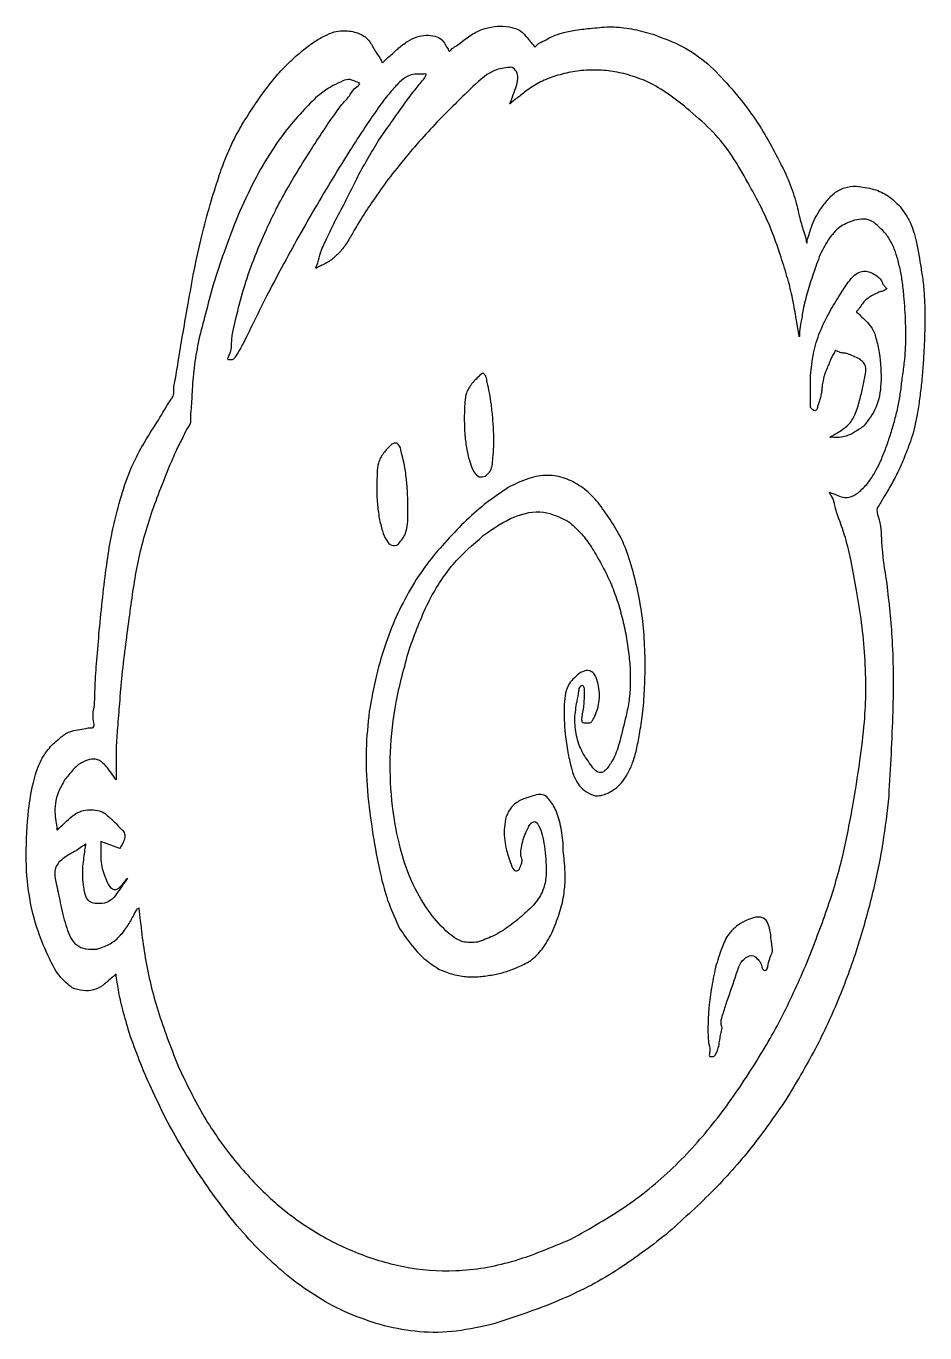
# Model space of a CAD drawing. Extents: x 2 to 748, y 2 to 398.
# Drawn here: x 259.93 to 272.22, y 287.04 to 304.91 of the extents above; entities that cross this region are included whole.
import ezdxf

# ---------------------------------------------------------------- set-up
doc = ezdxf.new("R2010")
doc.units = 0
doc.layers.add('Capa_1', color=7, linetype='CONTINUOUS')

msp = doc.modelspace()

# ---------------------------------------------------------------- linework, layer by layer
at = {"layer": 'Capa_1', "color": 7}
for p, q in [((270.659756, 299.690137), (270.659756, 299.690137)), ((266.209537, 298.75283), (266.209537, 298.75283)), ((265.012401, 297.815523), (265.012401, 297.815523)), ((267.744993, 295.565987), (267.744993, 295.565987)), ((260.458086, 294.597436), (260.458086, 294.597436)), ((261.212801, 293.660128), (260.952555, 293.753861)), ((270.139262, 292.25417), (270.139262, 292.25417)), ((261.16075, 291.941732), (261.16075, 291.941732))]:
    msp.add_line(p, q, dxfattribs=at)
for points, knots in [([(265.923266, 304.720353), (265.974813, 304.757585), (266.074156, 304.82934), (266.244102, 304.89355), (266.412903, 304.913688), (266.566443, 304.898878), (266.699394, 304.84886), (266.755206, 304.783207), (266.78208, 304.751595)], [0, 0, 0, 0, 0.190104, 0.366374, 0.538248, 0.695357, 0.827499, 0.950208, 0.950208, 0.950208, 0.950208]), ([(263.372847, 304.2517), (263.428886, 304.310402), (263.535593, 304.422182), (263.700789, 304.568619), (263.858075, 304.686783), (264.00386, 304.774177), (264.134967, 304.830914), (264.281794, 304.853074), (264.434713, 304.832704), (264.591021, 304.759993), (264.646638, 304.670688), (264.674082, 304.62662)], [0, 0, 0, 0, 0.243382, 0.463439, 0.661492, 0.832607, 0.972763, 1.086864, 1.273517, 1.430296, 1.583022, 1.583022, 1.583022, 1.583022]), ([(264.674082, 304.62662), (264.697828, 304.583802), (264.735821, 304.515292), (264.781598, 304.458243), (264.802957, 304.395646), (264.844559, 304.45457), (264.911177, 304.497251), (265.015482, 304.602872), (265.137431, 304.698554), (265.270374, 304.766899), (265.401596, 304.788336), (265.516171, 304.77643), (265.615006, 304.736523), (265.659519, 304.666502), (265.687649, 304.611177), (265.705958, 304.583942), (265.716916, 304.554947), (265.756701, 304.607486), (265.821135, 304.636293), (265.883985, 304.688022), (265.923266, 304.720353)], [0, 0, 0, 0, 0.141382, 0.226211, 0.254488, 0.285616, 0.379002, 0.534644, 0.705866, 0.850215, 0.976287, 1.098528, 1.194761, 1.281535, 1.341097, 1.376835, 1.388747, 1.417668, 1.504431, 1.649037, 1.649037, 1.649037, 1.649037]), ([(266.78208, 304.751595), (266.801281, 304.727602), (266.832003, 304.689213), (266.867224, 304.653366), (266.891242, 304.61359), (266.930719, 304.675759), (267.000817, 304.695487), (267.103344, 304.761977), (267.245834, 304.813876), (267.430122, 304.85477), (267.566491, 304.868874), (267.640894, 304.876569)], [0, 0, 0, 0, 0.090361, 0.144578, 0.162651, 0.207096, 0.288038, 0.406028, 0.558216, 0.745091, 0.969471, 0.969471, 0.969471, 0.969471]), ([(267.640894, 304.876569), (267.728479, 304.886314), (267.905563, 304.906015), (268.178513, 304.883633), (268.356652, 304.8376), (268.447659, 304.814083)], [0, 0, 0, 0, 0.263962, 0.533689, 0.815412, 0.815412, 0.815412, 0.815412]), ([(268.447659, 304.814083), (268.585885, 304.766274), (268.857665, 304.67227), (269.223664, 304.437817), (269.417461, 304.230645), (269.514671, 304.126725)], [0, 0, 0, 0, 0.437877, 0.860958, 1.286771, 1.286771, 1.286771, 1.286771]), ([(262.904403, 303.595583), (262.955796, 303.675858), (263.055489, 303.831577), (263.211268, 304.050996), (263.320149, 304.186241), (263.372847, 304.2517)], [0, 0, 0, 0, 0.285936, 0.554663, 0.806729, 0.806729, 0.806729, 0.806729]), ([(265.220599, 304.001751), (265.259455, 304.050643), (265.320704, 304.127714), (265.377875, 304.191309), (265.412736, 304.259289), (265.361102, 304.247915), (265.316592, 304.252857), (265.237315, 304.255506), (265.135391, 304.224933), (265.023189, 304.131337), (264.897802, 303.994495), (264.753052, 303.801473), (264.580438, 303.550871), (264.376618, 303.236739), (264.149163, 302.870999), (263.906227, 302.464762), (263.743465, 302.180642), (263.659118, 302.033406)], [0, 0, 0, 0, 0.178886, 0.281983, 0.311078, 0.339994, 0.392043, 0.467226, 0.566609, 0.706822, 0.897123, 1.124832, 1.429095, 1.810342, 2.247937, 2.721192, 3.230238, 3.230238, 3.230238, 3.230238]), ([(266.573882, 304.34543), (266.50147, 304.33915), (266.295572, 304.321293), (265.984226, 304.029858), (265.751675, 303.798223), (265.610969, 303.658071)], [0, 0, 0, 0, 0.213924, 0.608282, 1.21244, 1.21244, 1.21244, 1.21244]), ([(266.78208, 304.032995), (266.736341, 303.994964), (266.663158, 303.934114), (266.601257, 303.894305), (266.539523, 303.832667), (266.568345, 303.894468), (266.584233, 303.953534), (266.628966, 304.06661), (266.66111, 304.177382), (266.650235, 304.291419), (266.598524, 304.327998), (266.573882, 304.34543)], [0, 0, 0, 0, 0.166669, 0.266671, 0.300005, 0.325808, 0.403215, 0.532228, 0.663888, 0.759212, 0.845987, 0.845987, 0.845987, 0.845987]), ([(268.135363, 304.2517), (268.05475, 304.269175), (267.894807, 304.303848), (267.648975, 304.312755), (267.407774, 304.288672), (267.17834, 304.233653), (266.966042, 304.152096), (266.842615, 304.072187), (266.78208, 304.032995)], [0, 0, 0, 0, 0.247054, 0.490174, 0.734285, 0.972189, 1.196438, 1.412283, 1.412283, 1.412283, 1.412283]), ([(268.968151, 303.783046), (268.873646, 303.858378), (268.696112, 303.999894), (268.416867, 304.163631), (268.22532, 304.223556), (268.135363, 304.2517)], [0, 0, 0, 0, 0.362555, 0.681089, 0.963148, 0.963148, 0.963148, 0.963148]), ([(264.127565, 304.095481), (264.073214, 304.062507), (263.940593, 303.982049), (263.747041, 303.783453), (263.514109, 303.525767), (263.271186, 303.190475), (263.037969, 302.781254), (262.899861, 302.476731), (262.82633, 302.314596)], [0, 0, 0, 0, 0.190105, 0.463877, 0.82571, 1.23359, 1.702452, 2.236334, 2.236334, 2.236334, 2.236334]), ([(264.413836, 304.157966), (264.395739, 304.166977), (264.347562, 304.190966), (264.244272, 304.151901), (264.171556, 304.116748), (264.127565, 304.095481)], [0, 0, 0, 0, 0.058758, 0.156428, 0.306011, 0.306011, 0.306011, 0.306011]), ([(264.231661, 303.814287), (264.281709, 303.868962), (264.364397, 303.959294), (264.406948, 304.052257), (264.511865, 304.120877), (264.476535, 304.132279), (264.451988, 304.143066), (264.42851, 304.152236), (264.413836, 304.157966)], [0, 0, 0, 0, 0.207832, 0.343375, 0.406628, 0.415972, 0.444003, 0.490721, 0.490721, 0.490721, 0.490721]), ([(269.514671, 304.126725), (269.602138, 304.02395), (269.771787, 303.824608), (269.991309, 303.511639), (270.108432, 303.294718), (270.165287, 303.189418)], [0, 0, 0, 0, 0.404781, 0.785109, 1.143898, 1.143898, 1.143898, 1.143898]), ([(264.752155, 303.345634), (264.80792, 303.425577), (264.914931, 303.578988), (265.070908, 303.797838), (265.172258, 303.935899), (265.220599, 304.001751)], [0, 0, 0, 0, 0.292412, 0.561139, 0.806209, 0.806209, 0.806209, 0.806209]), ([(263.2167, 302.127136), (263.261043, 302.221349), (263.354239, 302.419355), (263.520885, 302.720884), (263.708006, 303.03113), (263.89745, 303.327665), (264.069615, 303.589064), (264.181095, 303.744008), (264.231661, 303.814287)], [0, 0, 0, 0, 0.312314, 0.656383, 1.032902, 1.39913, 1.712003, 1.971719, 1.971719, 1.971719, 1.971719]), ([(265.610969, 303.658071), (265.529327, 303.571904), (265.362487, 303.395819), (265.119781, 303.114022), (264.962551, 302.91573), (264.88228, 302.814494)], [0, 0, 0, 0, 0.356073, 0.727648, 1.115224, 1.115224, 1.115224, 1.115224]), ([(269.774917, 302.814494), (269.706174, 302.935977), (269.568361, 303.179518), (269.294865, 303.506469), (269.078002, 303.690053), (268.968151, 303.783046)], [0, 0, 0, 0, 0.418194, 0.838375, 1.269704, 1.269704, 1.269704, 1.269704]), ([(262.566084, 302.845739), (262.596552, 302.934184), (262.656798, 303.109073), (262.769668, 303.360211), (262.859749, 303.517575), (262.904403, 303.595583)], [0, 0, 0, 0, 0.28056, 0.554771, 0.824322, 0.824322, 0.824322, 0.824322]), ([(264.309737, 302.533304), (264.356277, 302.628539), (264.447944, 302.81612), (264.595266, 303.087318), (264.700389, 303.260402), (264.752155, 303.345634)], [0, 0, 0, 0, 0.317977, 0.626308, 0.92544, 0.92544, 0.92544, 0.92544]), ([(270.165287, 303.189418), (270.218255, 303.088529), (270.319678, 302.89535), (270.435785, 302.602546), (270.481654, 302.407799), (270.503607, 302.314596)], [0, 0, 0, 0, 0.34178, 0.654434, 0.94141, 0.94141, 0.94141, 0.94141]), ([(262.227762, 301.564752), (262.262317, 301.723532), (262.328177, 302.02616), (262.439386, 302.454088), (262.525394, 302.719957), (262.566084, 302.845739)], [0, 0, 0, 0, 0.487482, 0.929119, 1.325652, 1.325652, 1.325652, 1.325652]), ([(264.88228, 302.814494), (264.813337, 302.717657), (264.686516, 302.539522), (264.519848, 302.290446), (264.428635, 302.134464), (264.38781, 302.06465)], [0, 0, 0, 0, 0.35663, 0.656031, 0.89861, 0.89861, 0.89861, 0.89861]), ([(270.243361, 301.783457), (270.204697, 301.896397), (270.12526, 302.128438), (269.967176, 302.472845), (269.840187, 302.698509), (269.774917, 302.814494)], [0, 0, 0, 0, 0.357968, 0.735457, 1.134654, 1.134654, 1.134654, 1.134654]), ([(270.867951, 302.502059), (270.903888, 302.545354), (270.973411, 302.62911), (271.122244, 302.707937), (271.229536, 302.716427), (271.284347, 302.720764)], [0, 0, 0, 0, 0.167754, 0.324533, 0.488278, 0.488278, 0.488278, 0.488278]), ([(271.284347, 302.720764), (271.365192, 302.709795), (271.519013, 302.688926), (271.730125, 302.59389), (271.832537, 302.490453), (271.882915, 302.439571)], [0, 0, 0, 0, 0.244212, 0.464654, 0.678083, 0.678083, 0.678083, 0.678083]), ([(263.971415, 301.845942), (263.998907, 301.908643), (264.060587, 302.049311), (264.174735, 302.277938), (264.262128, 302.443247), (264.309737, 302.533304)], [0, 0, 0, 0, 0.205363, 0.460734, 0.766344, 0.766344, 0.766344, 0.766344]), ([(270.503607, 302.314596), (270.523214, 302.239852), (270.554586, 302.120262), (270.587029, 302.031637), (270.608448, 301.918743), (270.613753, 301.993087), (270.634092, 302.042113), (270.663243, 302.141327), (270.703405, 302.256119), (270.774753, 302.382907), (270.836026, 302.461244), (270.867951, 302.502059)], [0, 0, 0, 0, 0.216169, 0.34587, 0.389104, 0.424296, 0.489147, 0.583926, 0.717188, 0.860139, 1.015641, 1.015641, 1.015641, 1.015641]), ([(271.882915, 302.439571), (271.927745, 302.377698), (272.030998, 302.235191), (272.115943, 301.941747), (272.150081, 301.720059), (272.169186, 301.595996)], [0, 0, 0, 0, 0.22785, 0.524792, 0.902149, 0.902149, 0.902149, 0.902149]), ([(262.82633, 302.314596), (262.762331, 302.149637), (262.641488, 301.838158), (262.491153, 301.390441), (262.418057, 301.104633), (262.383911, 300.971124)], [0, 0, 0, 0, 0.530816, 1.002297, 1.415608, 1.415608, 1.415608, 1.415608]), ([(271.258322, 302.25211), (271.195959, 302.229819), (271.06341, 302.182439), (270.903646, 302.008406), (270.830159, 301.863103), (270.789878, 301.783457)], [0, 0, 0, 0, 0.196257, 0.417133, 0.685073, 0.685073, 0.685073, 0.685073]), ([(271.596644, 302.15838), (271.566992, 302.188176), (271.509452, 302.245994), (271.38302, 302.279779), (271.301449, 302.261679), (271.258322, 302.25211)], [0, 0, 0, 0, 0.124422, 0.241444, 0.37272, 0.37272, 0.37272, 0.37272]), ([(262.800304, 300.908638), (262.833012, 301.042267), (262.899747, 301.314919), (263.040131, 301.722082), (263.157007, 301.990199), (263.2167, 302.127136)], [0, 0, 0, 0, 0.412571, 0.841798, 1.289862, 1.289862, 1.289862, 1.289862]), ([(264.38781, 302.06465), (264.35845, 302.012829), (264.302348, 301.913812), (264.197967, 301.785263), (264.115316, 301.72078), (264.075514, 301.689727)], [0, 0, 0, 0, 0.178588, 0.341239, 0.492324, 0.492324, 0.492324, 0.492324]), ([(271.90894, 300.065061), (271.919328, 300.133237), (271.939692, 300.266883), (271.956939, 300.465123), (271.962491, 300.65751), (271.958913, 300.846237), (271.950442, 301.033797), (271.935415, 301.226001), (271.91496, 301.418822), (271.879952, 301.606718), (271.835582, 301.779618), (271.776725, 301.932775), (271.699573, 302.062703), (271.630043, 302.127335), (271.596644, 302.15838)], [0, 0, 0, 0, 0.20685, 0.405485, 0.596506, 0.783989, 0.971651, 1.159669, 1.362341, 1.552987, 1.732623, 1.896997, 2.044354, 2.180567, 2.180567, 2.180567, 2.180567]), ([(263.659118, 302.033406), (263.581583, 301.892463), (263.432203, 301.620919), (263.223469, 301.225351), (263.09576, 300.969041), (263.034527, 300.846149)], [0, 0, 0, 0, 0.482582, 0.929758, 1.341654, 1.341654, 1.341654, 1.341654]), ([(264.075514, 301.689727), (264.040442, 301.67078), (263.984327, 301.640466), (263.932742, 301.620091), (263.884436, 301.586672), (263.917054, 301.653288), (263.928149, 301.718849), (263.954774, 301.79706), (263.971415, 301.845942)], [0, 0, 0, 0, 0.113817, 0.182108, 0.204871, 0.233966, 0.321251, 0.466727, 0.466727, 0.466727, 0.466727]), ([(270.555657, 301.033613), (270.546164, 300.968979), (270.530118, 300.85974), (270.508928, 300.77271), (270.506299, 300.629783), (270.493448, 300.727982), (270.476885, 300.813371), (270.448005, 300.99808), (270.406308, 301.22412), (270.335372, 301.496627), (270.275151, 301.684356), (270.243361, 301.783457)], [0, 0, 0, 0, 0.182821, 0.308994, 0.378664, 0.413857, 0.519438, 0.695404, 0.942775, 1.222305, 1.534865, 1.534865, 1.534865, 1.534865]), ([(270.789878, 301.783457), (270.757315, 301.695784), (270.69436, 301.526282), (270.615387, 301.276198), (270.575086, 301.11252), (270.555657, 301.033613)], [0, 0, 0, 0, 0.28056, 0.542418, 0.786165, 0.786165, 0.786165, 0.786165]), ([(261.629196, 299.346458), (261.688432, 299.438558), (261.783209, 299.585918), (261.877708, 299.755791), (261.952846, 299.84996), (261.945331, 299.966033), (261.984943, 300.139176), (262.021504, 300.402517), (262.080941, 300.736193), (262.149591, 301.132183), (262.200584, 301.414362), (262.227762, 301.564752)], [0, 0, 0, 0, 0.32746, 0.523936, 0.589428, 0.676648, 0.855597, 1.126399, 1.471487, 1.873278, 2.33178, 2.33178, 2.33178, 2.33178]), ([(271.258322, 301.502263), (271.285184, 301.519437), (271.334265, 301.550814), (271.42056, 301.565265), (271.497169, 301.533179), (271.56533, 301.493861), (271.622667, 301.441261), (271.640351, 301.397793), (271.648692, 301.377292)], [0, 0, 0, 0, 0.095231, 0.173997, 0.250263, 0.33795, 0.411575, 0.477293, 0.477293, 0.477293, 0.477293]), ([(272.169186, 301.595996), (272.179738, 301.530151), (272.201866, 301.392068), (272.217706, 301.172737), (272.222642, 300.943373), (272.219201, 300.710686), (272.210651, 300.481494), (272.196233, 300.253458), (272.176398, 300.028829), (272.149863, 299.810126), (272.121446, 299.606855), (272.082362, 299.425183), (272.040572, 299.268035), (272.004149, 299.172635), (271.987014, 299.127753)], [0, 0, 0, 0, 0.199978, 0.419371, 0.658975, 0.888113, 1.117397, 1.346972, 1.573526, 1.793773, 2.007911, 2.188905, 2.351032, 2.495068, 2.495068, 2.495068, 2.495068]), ([(270.659756, 300.127547), (270.669918, 300.229956), (270.690112, 300.433471), (270.77979, 300.729012), (270.910625, 300.995349), (271.048319, 301.217411), (271.155878, 301.388794), (271.229604, 301.470455), (271.258322, 301.502263)], [0, 0, 0, 0, 0.308163, 0.6124, 0.920333, 1.195652, 1.396858, 1.525234, 1.525234, 1.525234, 1.525234]), ([(271.648692, 301.377292), (271.659203, 301.365573), (271.676021, 301.346824), (271.687406, 301.326996), (271.704007, 301.314759), (271.68905, 301.309337), (271.674886, 301.298879), (271.650673, 301.281303), (271.610583, 301.276834), (271.559991, 301.250857), (271.492148, 301.225196), (271.429269, 301.177919), (271.37404, 301.12682), (271.344013, 301.070595), (271.309999, 301.034836), (271.295823, 301.014034), (271.279001, 300.999385), (271.31743, 300.979721), (271.346308, 300.937262), (271.388255, 300.90042), (271.414471, 300.877394)], [0, 0, 0, 0, 0.045182, 0.072291, 0.081327, 0.088073, 0.108309, 0.142036, 0.171773, 0.227835, 0.310645, 0.388643, 0.462268, 0.533834, 0.579014, 0.606123, 0.615159, 0.635205, 0.695345, 0.795578, 0.795578, 0.795578, 0.795578]), ([(262.383911, 300.971124), (262.35218, 300.854697), (262.289847, 300.625992), (262.229486, 300.280837), (262.199974, 299.966429), (262.192976, 299.71331), (262.175007, 299.559964), (262.182128, 299.466403), (262.126096, 299.401877), (262.075584, 299.283402), (262.024462, 299.186414), (261.993541, 299.127753)], [0, 0, 0, 0, 0.361899, 0.710902, 1.049137, 1.309902, 1.46636, 1.518513, 1.579532, 1.709191, 1.907637, 1.907637, 1.907637, 1.907637]), ([(263.034527, 300.846149), (262.990028, 300.751079), (262.917891, 300.596965), (262.827199, 300.441582), (262.766857, 300.341127), (262.72284, 300.346581), (262.706127, 300.346452), (262.675469, 300.34509), (262.748386, 300.477673), (262.730006, 300.621134), (262.773267, 300.798059), (262.800304, 300.908638)], [0, 0, 0, 0, 0.309192, 0.501213, 0.579339, 0.608256, 0.625606, 0.63139, 0.694939, 0.885585, 1.20333, 1.20333, 1.20333, 1.20333]), ([(271.414471, 300.877394), (271.442642, 300.848727), (271.508096, 300.782121), (271.561588, 300.625971), (271.613826, 300.371782), (271.635028, 300.050533), (271.580427, 299.691665), (271.449527, 299.520199), (271.388446, 299.440188)], [0, 0, 0, 0, 0.11934, 0.277283, 0.48325, 0.900472, 1.240887, 1.538707, 1.538707, 1.538707, 1.538707]), ([(271.076149, 300.439984), (271.061487, 300.446346), (271.038026, 300.456525), (271.013401, 300.462997), (270.996206, 300.474572), (270.989834, 300.449898), (270.970467, 300.425056), (270.945643, 300.379645), (270.924246, 300.324274), (270.897892, 300.261693), (270.871115, 300.199962), (270.848475, 300.137473), (270.831636, 300.074706), (270.821466, 300.028079), (270.815903, 300.002572)], [0, 0, 0, 0, 0.046718, 0.074749, 0.084092, 0.096005, 0.131742, 0.191304, 0.243951, 0.311641, 0.394373, 0.445979, 0.510831, 0.58915, 0.58915, 0.58915, 0.58915]), ([(271.336398, 299.815112), (271.351573, 299.876325), (271.377816, 299.982183), (271.40291, 300.117612), (271.419613, 300.212162), (271.404152, 300.285058), (271.354294, 300.339459), (271.284197, 300.379529), (271.208716, 300.411253), (271.139107, 300.434699), (271.095557, 300.438355), (271.076149, 300.439984)], [0, 0, 0, 0, 0.189033, 0.326901, 0.414122, 0.474883, 0.542653, 0.627874, 0.715969, 0.788427, 0.846675, 0.846675, 0.846675, 0.846675]), ([(266.131464, 300.127547), (266.109792, 300.107163), (266.068356, 300.068189), (266.016169, 300.00518), (265.972298, 299.940302), (265.936226, 299.84964), (265.927088, 299.710938), (265.920811, 299.527148), (265.928359, 299.321261), (265.953269, 299.122709), (265.995137, 298.950646), (266.041567, 298.82223), (266.120592, 298.730714), (266.181293, 298.745807), (266.209537, 298.75283)], [0, 0, 0, 0, 0.089172, 0.170497, 0.244952, 0.323378, 0.459873, 0.657833, 0.876712, 1.076292, 1.258573, 1.402611, 1.495997, 1.57726, 1.57726, 1.57726, 1.57726]), ([(266.235562, 300.033816), (266.233303, 300.065307), (266.229952, 300.112028), (266.175258, 300.174693), (266.146904, 300.144169), (266.131464, 300.127547)], [0, 0, 0, 0, 0.096544, 0.143237, 0.199065, 0.199065, 0.199065, 0.199065]), ([(270.659756, 299.690137), (270.659756, 299.706338), (270.659756, 299.771139), (270.659756, 299.916942), (270.659756, 300.046545), (270.659756, 300.127547)], [0, 0, 0, 0, 0.048601, 0.194404, 0.437409, 0.437409, 0.437409, 0.437409]), ([(266.313636, 299.002779), (266.3183, 299.054813), (266.328235, 299.165657), (266.326534, 299.34319), (266.315151, 299.533127), (266.295709, 299.719572), (266.271495, 299.886884), (266.246848, 299.987668), (266.235562, 300.033816)], [0, 0, 0, 0, 0.156646, 0.333693, 0.531908, 0.727363, 0.896014, 1.03847, 1.03847, 1.03847, 1.03847]), ([(270.815903, 300.002572), (270.815331, 299.981718), (270.814183, 299.939834), (270.805282, 299.877019), (270.790429, 299.815947), (270.774322, 299.757606), (270.753533, 299.707567), (270.748304, 299.662568), (270.715802, 299.643636), (270.685087, 299.661302), (270.669392, 299.679168), (270.659756, 299.690137)], [0, 0, 0, 0, 0.062554, 0.12564, 0.189777, 0.25129, 0.306177, 0.354528, 0.377291, 0.405322, 0.449907, 0.449907, 0.449907, 0.449907]), ([(271.622669, 298.971535), (271.645355, 299.028042), (271.691288, 299.142459), (271.751422, 299.319902), (271.806462, 299.502595), (271.852709, 299.688938), (271.888109, 299.876682), (271.902018, 300.002463), (271.90894, 300.065061)], [0, 0, 0, 0, 0.182644, 0.369815, 0.561834, 0.754919, 0.945565, 1.134449, 1.134449, 1.134449, 1.134449]), ([(271.076149, 299.377703), (271.115245, 299.405446), (271.200988, 299.466289), (271.285039, 299.625031), (271.318078, 299.74731), (271.336398, 299.815112)], [0, 0, 0, 0, 0.1422, 0.311858, 0.523017, 0.523017, 0.523017, 0.523017]), ([(271.388446, 299.440188), (271.345997, 299.410036), (271.269836, 299.355938), (271.155329, 299.299041), (271.059918, 299.28171), (270.984042, 299.283392), (270.949452, 299.285434), (270.911169, 299.282063), (270.959387, 299.304226), (270.994548, 299.330797), (271.044764, 299.359662), (271.076149, 299.377703)], [0, 0, 0, 0, 0.15641, 0.280624, 0.377613, 0.449904, 0.493279, 0.507737, 0.527973, 0.588679, 0.689856, 0.689856, 0.689856, 0.689856]), ([(261.16075, 298.221691), (261.198219, 298.361454), (261.270757, 298.632031), (261.425845, 299.011511), (261.562688, 299.23691), (261.629196, 299.346458)], [0, 0, 0, 0, 0.433923, 0.840063, 1.224105, 1.224105, 1.224105, 1.224105]), ([(264.934328, 299.190239), (264.912656, 299.169856), (264.871221, 299.130882), (264.819034, 299.067873), (264.775165, 299.002994), (264.73909, 298.912333), (264.729952, 298.773631), (264.723675, 298.589841), (264.731223, 298.383955), (264.756134, 298.185402), (264.798004, 298.013339), (264.844433, 297.884923), (264.923457, 297.793407), (264.984158, 297.8085), (265.012401, 297.815523)], [0, 0, 0, 0, 0.089172, 0.170496, 0.24495, 0.323377, 0.459872, 0.657833, 0.87671, 1.07629, 1.258573, 1.40261, 1.495996, 1.577258, 1.577258, 1.577258, 1.577258]), ([(265.064452, 299.065268), (265.060182, 299.098201), (265.053359, 299.150817), (264.997095, 299.21816), (264.955494, 299.199655), (264.934328, 299.190239)], [0, 0, 0, 0, 0.100625, 0.160764, 0.223056, 0.223056, 0.223056, 0.223056]), ([(261.993541, 299.127753), (261.961292, 299.055038), (261.888098, 298.889999), (261.776674, 298.608129), (261.698221, 298.398873), (261.655219, 298.284176)], [0, 0, 0, 0, 0.238617, 0.541581, 0.909069, 0.909069, 0.909069, 0.909069]), ([(265.012401, 297.815523), (265.048494, 297.856387), (265.144124, 297.964659), (265.154495, 298.252274), (265.151973, 298.529631), (265.124809, 298.776619), (265.101543, 298.933737), (265.075826, 299.024932), (265.064452, 299.065268)], [0, 0, 0, 0, 0.160014, 0.423966, 0.816342, 1.008345, 1.166715, 1.292313, 1.292313, 1.292313, 1.292313]), ([(271.987014, 299.127753), (271.958006, 299.054494), (271.902037, 298.913144), (271.806942, 298.714374), (271.712026, 298.551857), (271.636994, 298.429059), (271.596409, 298.355568), (271.551644, 298.291301), (271.622909, 298.118608), (271.620801, 297.784414), (271.669996, 297.476703), (271.700743, 297.284383)], [0, 0, 0, 0, 0.236363, 0.456046, 0.659978, 0.80136, 0.88619, 0.914466, 1.029935, 1.37634, 1.953682, 1.953682, 1.953682, 1.953682]), ([(266.209537, 298.75283), (266.230646, 298.769912), (266.275513, 298.80622), (266.308701, 298.898476), (266.311879, 298.965635), (266.313636, 299.002779)], [0, 0, 0, 0, 0.080186, 0.17044, 0.282128, 0.282128, 0.282128, 0.282128]), ([(271.050126, 298.159202), (271.025517, 298.227921), (270.984923, 298.341277), (270.979082, 298.437504), (270.900761, 298.545054), (270.951796, 298.519819), (270.999454, 298.504229), (271.079654, 298.463623), (271.197762, 298.45332), (271.326086, 298.533559), (271.423548, 298.63266), (271.501809, 298.741921), (271.561649, 298.846986), (271.601, 298.927306), (271.622669, 298.971535)], [0, 0, 0, 0, 0.203668, 0.335955, 0.397295, 0.415982, 0.472044, 0.56548, 0.675582, 0.812163, 0.999499, 1.093581, 1.214137, 1.361871, 1.361871, 1.361871, 1.361871]), ([(267.875117, 298.221691), (267.82235, 298.298411), (267.721559, 298.444957), (267.525137, 298.615612), (267.307315, 298.733679), (267.057822, 298.778328), (266.785377, 298.729935), (266.614273, 298.643377), (266.521834, 298.596614)], [0, 0, 0, 0, 0.278372, 0.531728, 0.772826, 1.013571, 1.277131, 1.586844, 1.586844, 1.586844, 1.586844]), ([(266.521834, 298.596614), (266.424083, 298.530182), (266.225188, 298.395013), (265.946791, 298.153221), (265.776131, 297.970999), (265.689043, 297.878011)], [0, 0, 0, 0, 0.354354, 0.72101, 1.103089, 1.103089, 1.103089, 1.103089]), ([(260.640258, 295.284794), (260.67551, 295.290053), (260.734203, 295.298808), (260.799039, 295.314556), (260.875219, 295.309872), (260.831474, 295.458119), (260.872872, 295.615778), (260.870502, 295.907022), (260.898864, 296.251098), (260.932452, 296.659108), (260.976818, 297.093871), (261.028267, 297.519105), (261.085848, 297.895036), (261.137451, 298.120081), (261.16075, 298.221691)], [0, 0, 0, 0, 0.105536, 0.175712, 0.210585, 0.300892, 0.488553, 0.773583, 1.131896, 1.539543, 1.996658, 2.444394, 2.824202, 3.136851, 3.136851, 3.136851, 3.136851]), ([(261.655219, 298.284176), (261.617109, 298.166583), (261.541523, 297.933359), (261.455026, 297.578333), (261.392004, 297.218326), (261.341596, 296.844837), (261.288878, 296.449162), (261.255877, 296.175854), (261.238826, 296.034641)], [0, 0, 0, 0, 0.37075, 0.735315, 1.095077, 1.46672, 1.86588, 2.29259, 2.29259, 2.29259, 2.29259]), ([(266.183512, 297.940497), (266.320101, 298.03717), (266.564339, 298.210033), (267.005916, 298.304887), (267.240564, 298.185831), (267.354622, 298.12796)], [0, 0, 0, 0, 0.501625, 0.896965, 1.270895, 1.270895, 1.270895, 1.270895]), ([(267.354622, 298.12796), (267.406242, 298.081976), (267.513951, 297.986028), (267.652491, 297.805233), (267.730296, 297.668423), (267.771018, 297.596818)], [0, 0, 0, 0, 0.207047, 0.432015, 0.67906, 0.67906, 0.67906, 0.67906]), ([(268.265487, 297.315628), (268.234575, 297.43331), (268.175806, 297.657041), (268.047877, 297.964707), (267.930861, 298.13877), (267.875117, 298.221691)], [0, 0, 0, 0, 0.364937, 0.693796, 0.992987, 0.992987, 0.992987, 0.992987]), ([(271.284347, 297.190653), (271.261539, 297.323923), (271.220058, 297.5663), (271.146641, 297.89157), (271.079589, 298.077502), (271.050126, 298.159202)], [0, 0, 0, 0, 0.405715, 0.737871, 0.998221, 0.998221, 0.998221, 0.998221]), ([(265.168551, 296.37832), (265.248326, 296.596777), (265.39915, 297.009791), (265.737523, 297.552566), (266.038942, 297.814747), (266.183512, 297.940497)], [0, 0, 0, 0, 0.697259, 1.318239, 1.890606, 1.890606, 1.890606, 1.890606]), ([(265.689043, 297.878011), (265.603902, 297.782626), (265.429361, 297.587085), (265.20387, 297.250163), (265.077428, 297.004538), (265.012401, 296.878218)], [0, 0, 0, 0, 0.383245, 0.785658, 1.211731, 1.211731, 1.211731, 1.211731]), ([(267.771018, 297.596818), (267.809958, 297.525737), (267.888672, 297.38205), (267.983167, 297.151347), (268.06044, 296.909663), (268.120492, 296.66122), (268.164016, 296.41075), (268.190504, 296.162565), (268.196959, 295.921062), (268.181627, 295.690233), (268.150536, 295.543744), (268.135363, 295.472257)], [0, 0, 0, 0, 0.242988, 0.491184, 0.746424, 1.003642, 1.257326, 1.508625, 1.7517, 1.981475, 2.200482, 2.200482, 2.200482, 2.200482]), ([(268.317535, 295.222308), (268.333472, 295.313534), (268.367999, 295.511177), (268.390173, 295.835238), (268.399405, 296.196681), (268.386222, 296.576069), (268.344715, 296.952687), (268.291678, 297.195649), (268.265487, 297.315628)], [0, 0, 0, 0, 0.277658, 0.601555, 0.973106, 1.362184, 1.739608, 2.107812, 2.107812, 2.107812, 2.107812]), ([(271.700743, 297.284383), (271.729231, 297.024299), (271.792896, 296.443069), (271.789353, 295.471189), (271.748829, 294.763816), (271.726768, 294.378731)], [0, 0, 0, 0, 0.784427, 1.753017, 2.910334, 2.910334, 2.910334, 2.910334]), ([(271.232299, 294.222515), (271.267863, 294.433995), (271.332983, 294.821222), (271.396666, 295.352842), (271.421286, 295.830867), (271.404149, 296.284282), (271.363696, 296.74388), (271.3106, 297.042833), (271.284347, 297.190653)], [0, 0, 0, 0, 0.643297, 1.177897, 1.605372, 2.077718, 2.538006, 2.9882, 2.9882, 2.9882, 2.9882]), ([(265.012401, 296.878218), (264.956748, 296.746118), (264.840701, 296.470663), (264.712946, 296.019573), (264.653161, 295.700754), (264.622031, 295.534743)], [0, 0, 0, 0, 0.429737, 0.896084, 1.402721, 1.402721, 1.402721, 1.402721]), ([(266.105438, 292.379145), (266.036017, 292.374221), (265.87454, 292.362769), (265.64054, 292.55386), (265.402223, 292.829966), (265.175489, 293.232494), (265.016702, 293.741906), (264.918425, 294.332884), (264.89837, 294.986947), (264.976726, 295.681772), (265.103286, 296.141334), (265.168551, 296.37832)], [0, 0, 0, 0, 0.202533, 0.471103, 0.849092, 1.312069, 1.838437, 2.444053, 3.103949, 3.795728, 4.532291, 4.532291, 4.532291, 4.532291]), ([(261.238826, 296.034641), (261.228138, 295.905045), (261.208292, 295.6644), (261.182034, 295.331149), (261.1674, 295.127428), (261.16075, 295.034848)], [0, 0, 0, 0, 0.390108, 0.724387, 1.002843, 1.002843, 1.002843, 1.002843]), ([(267.510769, 296.065885), (267.454066, 296.020258), (267.319851, 295.91226), (267.276825, 295.588618), (267.29304, 295.357937), (267.302574, 295.222308)], [0, 0, 0, 0, 0.211879, 0.501508, 0.91478, 0.91478, 0.91478, 0.91478]), ([(267.744993, 295.565987), (267.7543, 295.607389), (267.772761, 295.689501), (267.77218, 295.817565), (267.74714, 295.938235), (267.715359, 296.051586), (267.610282, 296.110664), (267.546302, 296.081875), (267.510769, 296.065885)], [0, 0, 0, 0, 0.127097, 0.252071, 0.379169, 0.500648, 0.589141, 0.699677, 0.699677, 0.699677, 0.699677]), ([(267.432696, 295.441013), (267.441554, 295.517518), (267.456085, 295.643009), (267.489648, 295.788967), (267.495444, 295.869986), (267.544002, 295.90792), (267.564912, 295.8442), (267.562254, 295.780414), (267.561301, 295.685396), (267.552988, 295.592513), (267.537526, 295.508651), (267.526755, 295.445387), (267.528387, 295.391873), (267.563709, 295.375295), (267.592776, 295.378973), (267.618436, 295.379185), (267.651826, 295.375057), (267.681289, 295.421878), (267.715763, 295.481178), (267.734321, 295.535025), (267.744993, 295.565987)], [0, 0, 0, 0, 0.231316, 0.379424, 0.445107, 0.478834, 0.514572, 0.594626, 0.695342, 0.789474, 0.877458, 0.947426, 0.989977, 1.019475, 1.051283, 1.077307, 1.097549, 1.146631, 1.218106, 1.314806, 1.314806, 1.314806, 1.314806]), ([(264.622031, 295.534743), (264.60469, 295.361358), (264.568668, 295.001192), (264.590178, 294.435112), (264.64539, 294.048498), (264.674082, 293.847591)], [0, 0, 0, 0, 0.522296, 1.084948, 1.693651, 1.693651, 1.693651, 1.693651]), ([(267.666919, 294.784899), (267.620208, 294.848875), (267.527694, 294.975584), (267.447088, 295.202687), (267.437552, 295.360601), (267.432696, 295.441013)], [0, 0, 0, 0, 0.236826, 0.469049, 0.709993, 0.709993, 0.709993, 0.709993]), ([(268.135363, 295.472257), (268.107724, 295.357725), (268.06022, 295.160877), (267.985869, 294.911757), (267.906016, 294.797764), (267.875117, 294.753654)], [0, 0, 0, 0, 0.354459, 0.609217, 0.770014, 0.770014, 0.770014, 0.770014]), ([(259.963617, 294.191271), (259.982351, 294.315692), (260.015827, 294.538022), (260.104636, 294.827725), (260.23732, 295.03533), (260.382591, 295.164934), (260.511797, 295.262071), (260.601685, 295.277971), (260.640258, 295.284794)], [0, 0, 0, 0, 0.377358, 0.6743, 0.902152, 1.10471, 1.259221, 1.375364, 1.375364, 1.375364, 1.375364]), ([(267.302574, 295.222308), (267.31396, 295.139942), (267.334596, 294.990656), (267.377612, 294.792195), (267.423823, 294.635178), (267.492879, 294.513973), (267.59354, 294.425531), (267.676162, 294.394703), (267.718967, 294.378731)], [0, 0, 0, 0, 0.249328, 0.451902, 0.609062, 0.738537, 0.865215, 1.001397, 1.001397, 1.001397, 1.001397]), ([(267.718967, 294.378731), (267.742239, 294.380125), (267.789688, 294.382968), (267.860354, 294.405097), (267.934233, 294.444113), (268.017877, 294.495546), (268.095383, 294.583248), (268.168558, 294.696089), (268.231816, 294.84127), (268.282958, 295.019881), (268.305428, 295.151429), (268.317535, 295.222308)], [0, 0, 0, 0, 0.069746, 0.142203, 0.219802, 0.320386, 0.434566, 0.567104, 0.723007, 0.907546, 1.123143, 1.123143, 1.123143, 1.123143]), ([(261.16075, 295.034848), (261.16075, 294.963103), (261.16075, 294.842757), (261.16075, 294.696953), (261.16075, 294.622894), (261.16075, 294.597436)], [0, 0, 0, 0, 0.215234, 0.361038, 0.437412, 0.437412, 0.437412, 0.437412]), ([(260.796405, 294.878629), (260.759613, 294.865609), (260.676359, 294.836147), (260.563972, 294.732919), (260.496016, 294.645968), (260.458086, 294.597436)], [0, 0, 0, 0, 0.116119, 0.262759, 0.447999, 0.447999, 0.447999, 0.447999]), ([(261.16075, 294.597436), (261.119896, 294.659501), (261.051437, 294.763506), (260.925362, 294.889576), (260.834385, 294.881853), (260.796405, 294.878629)], [0, 0, 0, 0, 0.227035, 0.380447, 0.490385, 0.490385, 0.490385, 0.490385]), ([(267.875117, 294.753654), (267.854083, 294.731016), (267.816037, 294.690066), (267.719766, 294.707939), (267.686512, 294.756366), (267.666919, 294.784899)], [0, 0, 0, 0, 0.086763, 0.156939, 0.257592, 0.257592, 0.257592, 0.257592]), ([(260.458086, 294.597436), (260.427881, 294.544241), (260.370982, 294.444034), (260.323833, 294.282357), (260.324864, 294.140069), (260.33844, 294.016577), (260.353021, 293.961424), (260.349763, 293.900213), (260.380681, 293.940503), (260.419862, 293.970157), (260.49283, 294.045743), (260.579535, 294.121866), (260.686968, 294.17873), (260.798134, 294.195966), (260.90055, 294.185401), (260.99378, 294.157062), (261.036512, 294.116609), (261.056654, 294.097541)], [0, 0, 0, 0, 0.18345, 0.345577, 0.49488, 0.61724, 0.690656, 0.715128, 0.735174, 0.795313, 0.895545, 1.031077, 1.147473, 1.253009, 1.363383, 1.455587, 1.537798, 1.537798, 1.537798, 1.537798]), ([(266.860153, 294.378731), (266.802914, 294.362694), (266.696286, 294.33282), (266.561875, 294.234676), (266.517607, 294.142788), (266.495808, 294.097541)], [0, 0, 0, 0, 0.177794, 0.331206, 0.480036, 0.480036, 0.480036, 0.480036]), ([(267.094376, 294.316245), (267.076261, 294.339885), (267.041347, 294.385449), (266.948647, 294.407965), (266.891453, 294.389071), (266.860153, 294.378731)], [0, 0, 0, 0, 0.087132, 0.167937, 0.265609, 0.265609, 0.265609, 0.265609]), ([(271.726768, 294.378731), (271.70328, 294.164119), (271.654719, 293.720401), (271.509698, 293.042561), (271.316838, 292.335731), (271.059012, 291.617395), (270.729775, 290.905106), (270.458671, 290.452468), (270.321434, 290.223336)], [0, 0, 0, 0, 0.647313, 1.338339, 2.076662, 2.844204, 3.625354, 4.426161, 4.426161, 4.426161, 4.426161]), ([(260.562185, 291.754272), (260.507032, 291.799069), (260.372631, 291.908234), (260.230605, 292.188855), (260.073951, 292.556196), (259.957035, 293.029822), (259.917202, 293.588446), (259.947501, 293.981959), (259.963617, 294.191271)], [0, 0, 0, 0, 0.211283, 0.51488, 0.924226, 1.414376, 1.968048, 2.597196, 2.597196, 2.597196, 2.597196]), ([(267.276549, 293.628887), (267.275488, 293.676387), (267.273411, 293.769401), (267.255672, 293.90537), (267.227421, 294.032054), (267.190632, 294.144727), (267.149077, 294.240688), (267.111607, 294.292445), (267.094376, 294.316245)], [0, 0, 0, 0, 0.142449, 0.278944, 0.410604, 0.531175, 0.634455, 0.722382, 0.722382, 0.722382, 0.722382]), ([(270.607705, 292.097951), (270.703822, 292.341938), (270.890139, 292.814893), (271.102503, 293.525127), (271.189923, 293.994832), (271.232299, 294.222515)], [0, 0, 0, 0, 0.786572, 1.52473, 2.219159, 2.219159, 2.219159, 2.219159]), ([(261.056654, 294.097541), (261.074226, 294.082745), (261.110578, 294.052136), (261.162567, 293.999692), (261.195689, 293.961205), (261.212801, 293.941322)], [0, 0, 0, 0, 0.06889, 0.142516, 0.221204, 0.221204, 0.221204, 0.221204]), ([(266.495808, 294.097541), (266.486491, 294.049041), (266.46797, 293.95264), (266.468754, 293.805935), (266.497585, 293.630175), (266.543942, 293.503634), (266.602534, 293.330065), (266.65843, 293.366273), (266.677981, 293.378938)], [0, 0, 0, 0, 0.147627, 0.293431, 0.44106, 0.66302, 0.774701, 0.834776, 0.834776, 0.834776, 0.834776]), ([(266.677981, 293.378938), (266.686893, 293.4028), (266.701884, 293.442937), (266.718088, 293.497713), (266.700019, 293.542499), (266.691772, 293.599876), (266.704839, 293.684345), (266.726252, 293.781279), (266.760823, 293.873441), (266.796625, 293.946799), (266.826747, 294.004951), (266.895043, 294.045435), (266.956324, 293.952472), (266.976864, 293.889026), (266.990277, 293.847591)], [0, 0, 0, 0, 0.077408, 0.130198, 0.162624, 0.218841, 0.302606, 0.416701, 0.516649, 0.597388, 0.659962, 0.717406, 0.791031, 0.929622, 0.929622, 0.929622, 0.929622]), ([(261.212801, 293.941322), (261.232543, 293.926907), (261.270264, 293.899367), (261.288412, 293.825155), (261.270564, 293.757854), (261.239417, 293.708935), (261.222459, 293.677475), (261.214732, 293.663598), (261.212801, 293.660128)], [0, 0, 0, 0, 0.071212, 0.136062, 0.214382, 0.273945, 0.309683, 0.321596, 0.321596, 0.321596, 0.321596]), ([(264.674082, 293.847591), (264.704125, 293.674727), (264.7595, 293.356111), (264.874092, 292.923448), (264.987254, 292.677723), (265.038427, 292.566605)], [0, 0, 0, 0, 0.526516, 0.970447, 1.336909, 1.336909, 1.336909, 1.336909]), ([(266.990277, 293.847591), (267.000932, 293.795668), (267.023516, 293.685604), (267.037635, 293.507646), (267.049075, 293.314578), (267.019302, 293.107813), (266.906197, 292.911115), (266.791332, 292.808716), (266.730029, 292.754065)], [0, 0, 0, 0, 0.158871, 0.336767, 0.534729, 0.739044, 0.953469, 1.198887, 1.198887, 1.198887, 1.198887]), ([(260.874479, 292.910284), (260.847454, 292.915288), (260.789791, 292.925964), (260.736114, 293.018173), (260.715608, 293.133218), (260.705489, 293.262854), (260.704157, 293.389163), (260.716824, 293.500941), (260.734826, 293.606219), (260.734075, 293.660375), (260.753795, 293.73362), (260.717839, 293.700905), (260.67837, 293.676686), (260.638901, 293.647271), (260.614233, 293.628887)], [0, 0, 0, 0, 0.079011, 0.168587, 0.293483, 0.432824, 0.557798, 0.669488, 0.778071, 0.851487, 0.889783, 0.907602, 0.961057, 1.05015, 1.05015, 1.05015, 1.05015]), ([(260.952555, 293.753861), (260.952553, 293.746918), (260.952545, 293.719146), (260.952737, 293.656657), (260.951314, 293.560518), (260.957874, 293.445997), (260.983415, 293.329483), (261.014956, 293.258159), (261.030628, 293.222719)], [0, 0, 0, 0, 0.020829, 0.083317, 0.187463, 0.309275, 0.426753, 0.542783, 0.542783, 0.542783, 0.542783]), ([(260.380012, 293.472668), (260.364969, 293.451473), (260.335358, 293.409756), (260.317652, 293.332083), (260.327308, 293.247196), (260.350858, 293.147686), (260.376016, 293.022489), (260.406014, 292.876303), (260.441124, 292.72284), (260.483774, 292.576421), (260.519154, 292.485386), (260.536159, 292.44163)], [0, 0, 0, 0, 0.077392, 0.152329, 0.232383, 0.331671, 0.459326, 0.615349, 0.779404, 0.931522, 1.0723, 1.0723, 1.0723, 1.0723]), ([(260.614233, 293.628887), (260.585988, 293.614368), (260.529909, 293.585541), (260.451314, 293.533222), (260.403735, 293.492815), (260.380012, 293.472668)], [0, 0, 0, 0, 0.09523, 0.189076, 0.282396, 0.282396, 0.282396, 0.282396]), ([(267.120399, 292.504116), (267.156504, 292.59123), (267.225474, 292.757639), (267.287399, 293.010185), (267.305437, 293.212038), (267.300138, 293.369804), (267.291511, 293.494872), (267.281713, 293.582632), (267.276549, 293.628887)], [0, 0, 0, 0, 0.282581, 0.539801, 0.77673, 0.887857, 1.013132, 1.152743, 1.152743, 1.152743, 1.152743]), ([(261.030628, 293.222719), (261.044515, 293.189229), (261.067129, 293.13469), (261.148992, 293.082793), (261.191018, 293.113219), (261.212801, 293.128989)], [0, 0, 0, 0, 0.108645, 0.176936, 0.250416, 0.250416, 0.250416, 0.250416]), ([(261.212801, 293.128989), (261.233103, 293.153479), (261.265587, 293.192663), (261.293276, 293.225111), (261.324076, 293.263215), (261.284248, 293.208011), (261.254674, 293.163653), (261.21289, 293.103868), (261.186775, 293.066503)], [0, 0, 0, 0, 0.090361, 0.144578, 0.162651, 0.188006, 0.264071, 0.390847, 0.390847, 0.390847, 0.390847]), ([(261.186775, 293.066503), (261.162698, 293.030165), (261.116929, 292.961087), (260.999517, 292.901968), (260.917381, 292.907431), (260.874479, 292.910284)], [0, 0, 0, 0, 0.129193, 0.24559, 0.372869, 0.372869, 0.372869, 0.372869]), ([(261.3169, 292.597849), (261.347159, 292.647355), (261.394342, 292.724546), (261.434757, 292.819116), (261.467083, 292.843329), (261.473047, 292.847795)], [0, 0, 0, 0, 0.17566, 0.273897, 0.296119, 0.296119, 0.296119, 0.296119]), ([(261.473047, 292.847795), (261.499222, 292.603917), (261.55215, 292.110786), (261.737937, 291.376223), (261.924646, 290.901887), (262.019564, 290.660746)], [0, 0, 0, 0, 0.735234, 1.486668, 2.263704, 2.263704, 2.263704, 2.263704]), ([(266.730029, 292.754065), (266.662073, 292.696711), (266.532238, 292.587131), (266.322496, 292.457869), (266.175847, 292.404681), (266.105438, 292.379145)], [0, 0, 0, 0, 0.266668, 0.509494, 0.733743, 0.733743, 0.733743, 0.733743]), ([(260.900504, 292.285411), (260.955867, 292.303224), (261.06658, 292.338846), (261.21111, 292.44916), (261.280823, 292.547143), (261.3169, 292.597849)], [0, 0, 0, 0, 0.17357, 0.347096, 0.533207, 0.533207, 0.533207, 0.533207]), ([(269.644793, 292.597849), (269.608803, 292.564839), (269.520684, 292.484014), (269.434931, 292.283079), (269.386434, 292.125916), (269.358521, 292.035462)], [0, 0, 0, 0, 0.145222, 0.355573, 0.640803, 0.640803, 0.640803, 0.640803]), ([(270.139262, 292.25417), (270.138299, 292.262271), (270.134448, 292.294673), (270.125664, 292.367526), (270.113168, 292.479636), (270.095581, 292.598114), (270.0451, 292.70038), (269.952079, 292.731406), (269.857552, 292.709511), (269.751865, 292.667459), (269.682612, 292.622437), (269.644793, 292.597849)], [0, 0, 0, 0, 0.024472, 0.097888, 0.220248, 0.362087, 0.460325, 0.540473, 0.634042, 0.746167, 0.88107, 0.88107, 0.88107, 0.88107]), ([(260.536159, 292.44163), (260.562157, 292.404795), (260.614004, 292.331332), (260.751762, 292.276736), (260.848241, 292.282363), (260.900504, 292.285411)], [0, 0, 0, 0, 0.132893, 0.265034, 0.42122, 0.42122, 0.42122, 0.42122]), ([(265.038427, 292.566605), (265.095023, 292.484058), (265.200889, 292.329653), (265.382565, 292.134962), (265.520458, 292.04588), (265.584944, 292.004221)], [0, 0, 0, 0, 0.300275, 0.561672, 0.791301, 0.791301, 0.791301, 0.791301]), ([(266.651955, 292.035462), (266.714047, 292.063106), (266.843929, 292.12093), (267.003271, 292.289585), (267.079486, 292.42918), (267.120399, 292.504116)], [0, 0, 0, 0, 0.202305, 0.423181, 0.679158, 0.679158, 0.679158, 0.679158]), ([(269.514671, 291.566812), (269.559262, 291.694307), (269.630016, 291.896608), (269.710826, 292.152761), (269.874567, 292.214104), (269.939919, 292.14283), (269.993717, 292.084491), (269.988286, 292.0127), (270.059524, 291.972892), (270.085652, 292.12883), (270.117759, 292.203897), (270.139262, 292.25417)], [0, 0, 0, 0, 0.410931, 0.652041, 0.765379, 0.843157, 0.919222, 0.999907, 1.029405, 1.123336, 1.313794, 1.313794, 1.313794, 1.313794]), ([(267.380648, 288.31748), (267.641144, 288.463629), (268.15395, 288.751334), (268.829062, 289.313372), (269.395651, 289.959762), (269.87025, 290.654509), (270.286178, 291.362111), (270.501518, 291.854934), (270.607705, 292.097951)], [0, 0, 0, 0, 0.89463, 1.761145, 2.619609, 3.465333, 4.282502, 5.077469, 5.077469, 5.077469, 5.077469]), ([(261.16075, 291.941732), (261.154003, 291.935947), (261.127014, 291.912803), (261.06629, 291.860732), (261.012313, 291.814445), (260.978578, 291.785516)], [0, 0, 0, 0, 0.026664, 0.106658, 0.23998, 0.23998, 0.23998, 0.23998]), ([(261.342925, 291.129399), (261.312194, 291.237919), (261.256263, 291.435426), (261.192011, 291.706129), (261.170294, 291.869803), (261.16075, 291.941732)], [0, 0, 0, 0, 0.338411, 0.615914, 0.833485, 0.833485, 0.833485, 0.833485]), ([(265.584944, 292.004221), (265.647868, 291.979935), (265.771055, 291.932388), (265.965524, 291.901104), (266.15579, 291.906097), (266.335353, 291.935224), (266.501842, 291.974724), (266.603198, 292.015735), (266.651955, 292.035462)], [0, 0, 0, 0, 0.201924, 0.395312, 0.586191, 0.770468, 0.940474, 1.098061, 1.098061, 1.098061, 1.098061]), ([(269.358521, 292.035462), (269.337956, 291.935034), (269.298443, 291.742076), (269.262051, 291.460091), (269.256894, 291.278766), (269.254423, 291.191888)], [0, 0, 0, 0, 0.307507, 0.590831, 0.851451, 0.851451, 0.851451, 0.851451]), ([(260.978578, 291.785516), (260.937372, 291.762478), (260.855274, 291.716575), (260.705282, 291.707543), (260.611576, 291.738143), (260.562185, 291.754272)], [0, 0, 0, 0, 0.140252, 0.27944, 0.434577, 0.434577, 0.434577, 0.434577]), ([(269.254423, 291.191888), (269.255391, 291.118353), (269.256941, 291.000697), (269.291956, 290.903799), (269.267259, 290.815754), (269.290414, 290.817262), (269.306968, 290.817452), (269.340834, 290.81141), (269.370149, 290.859301), (269.394832, 290.920302), (269.414423, 291.021319), (269.429152, 291.122957), (269.454627, 291.209805), (269.434185, 291.255798), (269.431379, 291.313836), (269.469287, 291.417042), (269.497146, 291.508977), (269.514671, 291.566812)], [0, 0, 0, 0, 0.208792, 0.334067, 0.375826, 0.381609, 0.398958, 0.427874, 0.474958, 0.542648, 0.635148, 0.776427, 0.860193, 0.889289, 0.924124, 1.031473, 1.213537, 1.213537, 1.213537, 1.213537]), ([(261.837392, 289.973387), (261.771741, 290.108267), (261.644947, 290.368766), (261.478756, 290.754111), (261.387064, 291.007447), (261.342925, 291.129399)], [0, 0, 0, 0, 0.450007, 0.869114, 1.258134, 1.258134, 1.258134, 1.258134]), ([(262.019564, 290.660746), (262.128997, 290.433889), (262.343596, 289.989019), (262.767502, 289.390949), (263.251963, 288.869912), (263.803368, 288.43971), (264.421619, 288.124282), (265.093089, 287.915224), (265.826878, 287.856675), (266.610569, 287.990116), (267.114543, 288.204358), (267.380648, 288.31748)], [0, 0, 0, 0, 0.754524, 1.47963, 2.189241, 2.882943, 3.565848, 4.260734, 4.980006, 5.753558, 6.618931, 6.618931, 6.618931, 6.618931]), ([(270.321434, 290.223336), (270.168592, 290.00371), (269.859079, 289.558953), (269.30759, 288.94212), (268.892743, 288.569411), (268.68188, 288.379966)], [0, 0, 0, 0, 0.802235, 1.624572, 2.474639, 2.474639, 2.474639, 2.474639]), ([(263.581045, 287.755097), (263.461521, 287.855985), (263.22062, 288.059327), (262.891266, 288.406196), (262.588246, 288.782476), (262.311905, 289.17557), (262.057899, 289.570634), (261.910101, 289.840585), (261.837392, 289.973387)], [0, 0, 0, 0, 0.468947, 0.945163, 1.432125, 1.917195, 2.386138, 2.840224, 2.840224, 2.840224, 2.840224]), ([(268.68188, 288.379966), (268.457152, 288.207536), (267.999352, 287.856273), (267.206158, 287.449417), (266.63362, 287.259155), (266.339661, 287.161468)], [0, 0, 0, 0, 0.848568, 1.728639, 2.657294, 2.657294, 2.657294, 2.657294]), ([(264.830229, 287.130224), (264.682298, 287.177341), (264.38635, 287.271603), (263.965597, 287.482621), (263.709953, 287.663758), (263.581045, 287.755097)], [0, 0, 0, 0, 0.465313, 0.930898, 1.404463, 1.404463, 1.404463, 1.404463]), ([(266.339661, 287.161468), (266.165265, 287.122011), (265.827074, 287.045495), (265.313444, 287.03087), (264.989485, 287.097479), (264.830229, 287.130224)], [0, 0, 0, 0, 0.53582, 1.039072, 1.525678, 1.525678, 1.525678, 1.525678])]:
    msp.add_open_spline(points, degree=3, knots=knots, dxfattribs=at)

doc.saveas('drawing.dxf')
